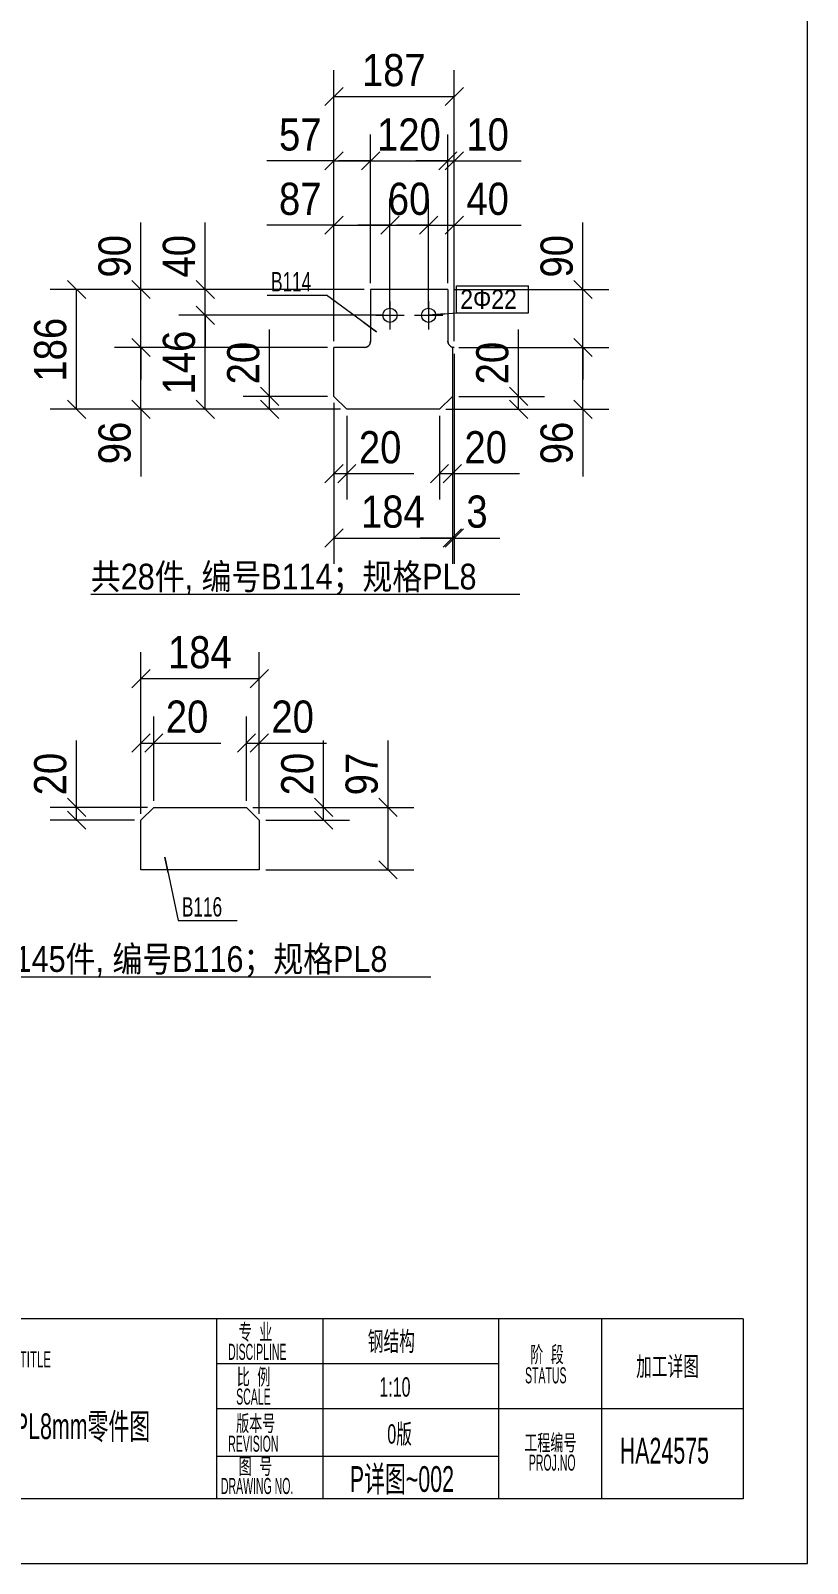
# Model space of a CAD drawing. Header units: inches. Extents: x 0 to 1938, y -2180 to 0.
# Drawn here: x 511.8 to 632.5, y -860 to -621.9 of the extents above; entities that cross this region are included whole.
import ezdxf

# ---------------------------------------------------------------- set-up
doc = ezdxf.new("R2010")
doc.units = ezdxf.units.IN
doc.header["$MEASUREMENT"] = 0
doc.linetypes.add('XKITLINE00', pattern=[0])
doc.linetypes.add('XKITLINE01', pattern=[4, 1, -1, 1, -1])
for name, color, linetype, lineweight in [('Bolt', 7, 'Continuous', 0), ('BoltMark', 3, 'Continuous', 0), ('DrawingSheet', 5, 'Continuous', 0), ('OtherObjectType', 1, 'Continuous', 0), ('Part', 2, 'Continuous', 0), ('PartMark', 3, 'Continuous', 0), ('Z-DIMENSIONS', 1, 'Continuous', 0)]:
    doc.layers.add(name, color=color, linetype=linetype, lineweight=lineweight)
doc.styles.add('Arial', font='arial.ttf')
doc.styles.add('Arial Narrow', font='ARIAL.TTF')
doc.styles.add('romsim', font='ARIAL.TTF')
doc.styles.add('宋体', font='ARIAL.TTF')

# ---------------------------------------------------------------- blocks, each defined once
blk = doc.blocks.new('*A233')
at = {"layer": 'Part', "color": 2, "linetype": 'XKITLINE00', "lineweight": 0}
for p, q in [((567.13, 202.9), (567.13, 194.9)), ((579.13, 202.9), (567.13, 202.9)), ((579.13, 202.9), (579.13, 194.9)), ((561.43, 186.3), (561.43, 193.9)), ((566.13, 193.9), (561.43, 193.9)), ((566.44, 193.95), (566.13, 193.9)), ((567.13, 194.9), (567.08, 194.59)), ((579.18, 194.59), (579.13, 194.9)), ((580.13, 193.9), (579.82, 193.95)), ((579.83, 193.9), (579.83, 186.3)), ((580.13, 193.9), (579.83, 193.9)), ((563.43, 184.3), (561.43, 186.3)), ((579.83, 186.3), (577.83, 184.3)), ((577.83, 184.3), (563.43, 184.3))]:
    blk.add_line(p, q, dxfattribs=at)
at = {"layer": 'Part', "color": 6, "linetype": 'XKITLINE01', "lineweight": 0}
for p, q in [((566.13, 193.9), (566.44, 193.95)), ((567.08, 194.59), (567.13, 194.9)), ((579.13, 194.9), (579.18, 194.59)), ((579.82, 193.95), (580.13, 193.9))]:
    blk.add_line(p, q, dxfattribs=at)
at = {"layer": 'Part', "color": 2, "linetype": 'XKITLINE00', "lineweight": 0}
for centre, start, end in [((566.13, 194.9), 288, 342), ((580.13, 194.9), 198, 252)]:
    blk.add_arc(centre, 1, start, end, dxfattribs=at)
at = {"layer": 'Part', "color": 6, "linetype": 'XKITLINE01', "lineweight": 0}
for centre, start, end in [((566.13, 194.9), 288, 342), ((580.13, 194.9), 198, 252)]:
    blk.add_arc(centre, 1, start, end, dxfattribs=at)
blk = doc.blocks.new('*A234')
at = {"layer": 'Bolt', "color": 2, "linetype": 'XKITLINE00', "lineweight": 0}
for p, q in [((570.13, 201.1), (570.13, 196.7)), ((576.13, 201.1), (576.13, 196.7)), ((567.93, 198.9), (572.33, 198.9)), ((573.93, 198.9), (578.33, 198.9))]:
    blk.add_line(p, q, dxfattribs=at)
for centre in [(570.13, 198.9), (576.13, 198.9)]:
    blk.add_circle(centre, 1.1, dxfattribs=at)
blk = doc.blocks.new('*A236')
at = {"layer": 'Part', "color": 2, "linetype": 'XKITLINE00', "lineweight": 0}
for p, q in [((531.43, 120.45), (533.43, 122.45)), ((533.43, 122.45), (547.83, 122.45)), ((547.83, 122.45), (549.83, 120.45)), ((531.43, 112.75), (531.43, 120.45)), ((549.83, 120.45), (549.83, 112.75)), ((549.83, 112.75), (531.43, 112.75))]:
    blk.add_line(p, q, dxfattribs=at)
blk = doc.blocks.new('*A237')
at = {"layer": 'DrawingSheet', "color": 5, "linetype": 'XKITLINE00', "lineweight": 0}
for p, q in [((635, 5), (635, 425)), ((5, 5), (635, 5))]:
    blk.add_line(p, q, dxfattribs=at)
blk = doc.blocks.new('*A239')
at = {"layer": 'OtherObjectType', "color": 3, "linetype": 'XKITLINE00', "lineweight": 0}
for p, q in [((625, 43), (217.6, 43)), ((543.2, 43), (543.2, 15)), ((559.7, 43), (559.7, 15)), ((587, 43), (587, 15)), ((603, 43), (603, 15)), ((625, 43), (625, 15)), ((587.1, 36), (543.2, 36)), ((625, 29), (543.2, 29)), ((587, 21.6), (543.2, 21.6)), ((625, 15), (217.6, 15))]:
    blk.add_line(p, q, dxfattribs=at)
at = {"layer": 'OtherObjectType', "color": 7, "style": 'Arial'}
for s, height, width, p in [('专  业', 2.5, 0.595, (546.63, 39.71)), ('钢结构', 3, 0.595, (566.7, 38)), ('DISCIPLINE', 2.5, 0.4675, (544.98, 36.61)), ('阶  段', 2.5, 0.595, (591.93, 36.21)), ('DRAWING TITLE', 2.5, 0.51, (503.5, 35.45)), ('加工详图', 3, 0.595, (608.4, 34.1)), ('比  例', 2.5, 0.595, (546.33, 32.73)), ('1:10', 3, 0.595, (568.48, 30.9)), ('STATUS', 2.5, 0.4675, (591.13, 32.96)), ('SCALE', 2.5, 0.4675, (546.24, 29.66)), ('版本号', 2.5, 0.595, (546.23, 25.51)), ('0版', 3, 0.595, (569.72, 23.6)), ('REVISION', 2.5, 0.4675, (545, 22.34)), ('工程编号', 2.5, 0.595, (591, 22.5)), ('图  号', 2.5, 0.595, (546.63, 18.84)), ('PROJ.NO', 2.5, 0.4675, (591.72, 19.4)), ('DRAWING NO.', 2.5, 0.4675, (543.87, 15.77))]:
    blk.add_text(s, height=height, dxfattribs=dict(at, width=width)).set_placement(p)
at = {"layer": 'OtherObjectType', "color": 6, "style": 'Arial', "width": 0.595}
blk.add_text('PLPL8mm零件图', height=4, dxfattribs=at).set_placement((507.62, 24.3))
at = {"layer": 'OtherObjectType', "color": 2, "style": 'Arial', "width": 0.595}
blk.add_text('HA24575', height=4, dxfattribs=at).set_placement((605.85, 20.5))
at = {"layer": 'OtherObjectType', "color": 1, "style": 'Arial', "width": 0.595}
blk.add_text('P详图~002', height=4, dxfattribs=at).set_placement((563.89, 16.1))
blk = doc.blocks.new('*A690')
at = {"layer": 'OtherObjectType', "color": 6, "linetype": 'XKITLINE00', "lineweight": 0}
blk.add_line((523.66, 155.55), (590.31, 155.55), dxfattribs=at)
at = {"layer": 'OtherObjectType', "color": 3, "style": '宋体', "width": 0.85}
blk.add_text('共28件, 编号B114；规格PL8', height=4, dxfattribs=at).set_placement((523.66, 156.3))
blk = doc.blocks.new('*A691')
at = {"layer": 'Z-DIMENSIONS', "color": 4, "linetype": 'XKITLINE00', "lineweight": 0}
for p, q in [((579.83, 185.3), (579.83, 170.3)), ((577.83, 183.3), (577.83, 170.3)), ((579.25, 175.71), (576.42, 172.89)), ((577.83, 174.3), (579.83, 174.3)), ((581.25, 175.71), (578.42, 172.89)), ((579.83, 174.3), (590.25, 174.3)), ((579.83, 174.3), (590.25, 174.3))]:
    blk.add_line(p, q, dxfattribs=at)
at = {"layer": 'Z-DIMENSIONS', "color": 7}
for p in [(577.83, 174.3), (579.83, 174.3)]:
    blk.add_point(p, dxfattribs=at)
at = {"layer": 'Z-DIMENSIONS', "color": 7, "style": 'Arial Narrow', "width": 0.85}
blk.add_text('20', height=5, dxfattribs=at).set_placement((581.71, 175.9))
blk = doc.blocks.new('*A692')
at = {"layer": 'Z-DIMENSIONS', "color": 4, "linetype": 'XKITLINE00', "lineweight": 0}
for p, q in [((561.43, 185.3), (561.43, 170.3)), ((563.43, 183.3), (563.43, 170.3)), ((562.85, 175.71), (560.02, 172.89)), ((561.43, 174.3), (563.43, 174.3)), ((564.85, 175.71), (562.02, 172.89)), ((563.43, 174.3), (573.85, 174.3)), ((563.43, 174.3), (573.85, 174.3))]:
    blk.add_line(p, q, dxfattribs=at)
at = {"layer": 'Z-DIMENSIONS', "color": 7}
for p in [(561.43, 174.3), (563.43, 174.3)]:
    blk.add_point(p, dxfattribs=at)
at = {"layer": 'Z-DIMENSIONS', "color": 7, "style": 'Arial Narrow', "width": 0.85}
blk.add_text('20', height=5, dxfattribs=at).set_placement((565.31, 175.9))
blk = doc.blocks.new('*A693')
at = {"layer": 'Z-DIMENSIONS', "color": 4, "linetype": 'XKITLINE00', "lineweight": 0}
for p, q in [((551.43, 186.3), (551.43, 196.71)), ((551.43, 186.3), (551.43, 196.71)), ((560.43, 186.3), (547.33, 186.3)), ((550.02, 187.71), (552.85, 184.89)), ((551.43, 184.3), (551.43, 186.3)), ((562.43, 184.3), (547.33, 184.3)), ((550.02, 185.71), (552.85, 182.89))]:
    blk.add_line(p, q, dxfattribs=at)
at = {"layer": 'Z-DIMENSIONS', "color": 7}
for p in [(551.43, 186.3), (551.43, 184.3)]:
    blk.add_point(p, dxfattribs=at)
at = {"layer": 'Z-DIMENSIONS', "color": 7, "style": 'Arial Narrow', "width": 0.85}
blk.add_text('20', height=5, rotation=90.0002, dxfattribs=at).set_placement((549.83, 188.17))
blk = doc.blocks.new('*A694')
at = {"layer": 'Z-DIMENSIONS', "color": 4, "linetype": 'XKITLINE00', "lineweight": 0}
for p, q in [((590.13, 186.3), (590.13, 196.71)), ((590.13, 186.3), (590.13, 196.71)), ((580.83, 186.3), (594.13, 186.3)), ((588.72, 187.71), (591.55, 184.89)), ((590.13, 184.3), (590.13, 186.3)), ((578.83, 184.3), (594.13, 184.3)), ((588.72, 185.71), (591.55, 182.89))]:
    blk.add_line(p, q, dxfattribs=at)
at = {"layer": 'Z-DIMENSIONS', "color": 7}
for p in [(590.13, 186.3), (590.13, 184.3)]:
    blk.add_point(p, dxfattribs=at)
at = {"layer": 'Z-DIMENSIONS', "color": 7, "style": 'Arial Narrow', "width": 0.85}
blk.add_text('20', height=5, rotation=90.0002, dxfattribs=at).set_placement((588.53, 188.17))
blk = doc.blocks.new('*A695')
at = {"layer": 'Z-DIMENSIONS', "color": 4, "linetype": 'XKITLINE00', "lineweight": 0}
for p, q in [((576.13, 199.9), (576.13, 217)), ((580.13, 194.9), (580.13, 217)), ((577.55, 214.31), (574.72, 211.49)), ((581.55, 214.31), (578.72, 211.49)), ((576.13, 212.9), (571.13, 212.9)), ((576.13, 212.9), (580.13, 212.9)), ((580.13, 212.9), (590.55, 212.9)), ((580.13, 212.9), (590.55, 212.9))]:
    blk.add_line(p, q, dxfattribs=at)
at = {"layer": 'Z-DIMENSIONS', "color": 7}
for p in [(576.13, 212.9), (580.13, 212.9)]:
    blk.add_point(p, dxfattribs=at)
at = {"layer": 'Z-DIMENSIONS', "color": 7, "style": 'Arial Narrow', "width": 0.85}
blk.add_text('40', height=5, dxfattribs=at).set_placement((582.01, 214.5))
blk = doc.blocks.new('*A696')
at = {"layer": 'Z-DIMENSIONS', "color": 4, "linetype": 'XKITLINE00', "lineweight": 0}
for p, q in [((570.13, 199.9), (570.13, 217)), ((576.13, 199.9), (576.13, 217)), ((571.55, 214.31), (568.72, 211.49)), ((577.55, 214.31), (574.72, 211.49)), ((570.13, 212.9), (565.13, 212.9)), ((570.13, 212.9), (576.13, 212.9)), ((576.13, 212.9), (581.13, 212.9))]:
    blk.add_line(p, q, dxfattribs=at)
at = {"layer": 'Z-DIMENSIONS', "color": 7}
for p in [(570.13, 212.9), (576.13, 212.9)]:
    blk.add_point(p, dxfattribs=at)
at = {"layer": 'Z-DIMENSIONS', "color": 7, "style": 'Arial Narrow', "width": 0.85}
blk.add_text('60', height=5, dxfattribs=at).set_placement((569.8, 214.5))
blk = doc.blocks.new('*A697')
at = {"layer": 'Z-DIMENSIONS', "color": 4, "linetype": 'XKITLINE00', "lineweight": 0}
for p, q in [((561.43, 194.9), (561.43, 217)), ((570.13, 199.9), (570.13, 217)), ((562.85, 214.31), (560.02, 211.49)), ((571.55, 214.31), (568.72, 211.49)), ((561.43, 212.9), (551.02, 212.9)), ((561.43, 212.9), (551.02, 212.9)), ((561.43, 212.9), (570.13, 212.9)), ((570.13, 212.9), (575.13, 212.9))]:
    blk.add_line(p, q, dxfattribs=at)
at = {"layer": 'Z-DIMENSIONS', "color": 7}
for p in [(561.43, 212.9), (570.13, 212.9)]:
    blk.add_point(p, dxfattribs=at)
at = {"layer": 'Z-DIMENSIONS', "color": 7, "style": 'Arial Narrow', "width": 0.85}
blk.add_text('87', height=5, dxfattribs=at).set_placement((552.89, 214.5))
blk = doc.blocks.new('*A698')
at = {"layer": 'Z-DIMENSIONS', "color": 4, "linetype": 'XKITLINE00', "lineweight": 0}
for p, q in [((541.43, 202.9), (541.43, 213.31)), ((541.43, 202.9), (541.43, 213.31)), ((566.13, 202.9), (537.33, 202.9)), ((540.02, 204.31), (542.85, 201.49)), ((541.43, 198.9), (541.43, 202.9)), ((540.02, 200.31), (542.85, 197.49)), ((569.13, 198.9), (537.33, 198.9)), ((541.43, 198.9), (541.43, 193.9))]:
    blk.add_line(p, q, dxfattribs=at)
at = {"layer": 'Z-DIMENSIONS', "color": 7}
for p in [(541.43, 202.9), (541.43, 198.9)]:
    blk.add_point(p, dxfattribs=at)
at = {"layer": 'Z-DIMENSIONS', "color": 7, "style": 'Arial Narrow', "width": 0.85}
blk.add_text('40', height=5, rotation=90.0002, dxfattribs=at).set_placement((539.83, 204.77))
blk = doc.blocks.new('*A699')
at = {"layer": 'Z-DIMENSIONS', "color": 4, "linetype": 'XKITLINE00', "lineweight": 0}
for p, q in [((541.43, 198.9), (541.43, 203.9)), ((540.02, 200.31), (542.85, 197.49)), ((569.13, 198.9), (537.33, 198.9)), ((541.43, 184.3), (541.43, 198.9)), ((562.43, 184.3), (537.33, 184.3)), ((540.02, 185.71), (542.85, 182.89))]:
    blk.add_line(p, q, dxfattribs=at)
at = {"layer": 'Z-DIMENSIONS', "color": 7}
for p in [(541.43, 198.9), (541.43, 184.3)]:
    blk.add_point(p, dxfattribs=at)
at = {"layer": 'Z-DIMENSIONS', "color": 7, "style": 'Arial Narrow', "width": 0.85}
blk.add_text('146', height=5, rotation=90.0002, dxfattribs=at).set_placement((539.83, 186.6))
blk = doc.blocks.new('*A700')
at = {"layer": 'Z-DIMENSIONS', "color": 4, "linetype": 'XKITLINE00', "lineweight": 0}
for p, q in [((579.13, 203.9), (579.13, 227)), ((580.13, 194.9), (580.13, 227)), ((580.55, 224.31), (577.72, 221.49)), ((581.55, 224.31), (578.72, 221.49)), ((579.13, 222.9), (574.13, 222.9)), ((579.13, 222.9), (580.13, 222.9)), ((580.13, 222.9), (590.55, 222.9)), ((580.13, 222.9), (590.55, 222.9))]:
    blk.add_line(p, q, dxfattribs=at)
at = {"layer": 'Z-DIMENSIONS', "color": 7}
for p in [(579.13, 222.9), (580.13, 222.9)]:
    blk.add_point(p, dxfattribs=at)
at = {"layer": 'Z-DIMENSIONS', "color": 7, "style": 'Arial Narrow', "width": 0.85}
blk.add_text('10', height=5, dxfattribs=at).set_placement((582.01, 224.5))
blk = doc.blocks.new('*A701')
at = {"layer": 'Z-DIMENSIONS', "color": 4, "linetype": 'XKITLINE00', "lineweight": 0}
for p, q in [((567.13, 203.9), (567.13, 227)), ((579.13, 203.9), (579.13, 227)), ((568.55, 224.31), (565.72, 221.49)), ((580.55, 224.31), (577.72, 221.49)), ((567.13, 222.9), (562.13, 222.9)), ((567.13, 222.9), (579.13, 222.9)), ((579.13, 222.9), (584.13, 222.9))]:
    blk.add_line(p, q, dxfattribs=at)
at = {"layer": 'Z-DIMENSIONS', "color": 7}
for p in [(567.13, 222.9), (579.13, 222.9)]:
    blk.add_point(p, dxfattribs=at)
at = {"layer": 'Z-DIMENSIONS', "color": 7, "style": 'Arial Narrow', "width": 0.85}
blk.add_text('120', height=5, dxfattribs=at).set_placement((568.13, 224.5))
blk = doc.blocks.new('*A702')
at = {"layer": 'Z-DIMENSIONS', "color": 4, "linetype": 'XKITLINE00', "lineweight": 0}
for p, q in [((561.43, 194.9), (561.43, 227)), ((567.13, 203.9), (567.13, 227)), ((562.85, 224.31), (560.02, 221.49)), ((568.55, 224.31), (565.72, 221.49)), ((561.43, 222.9), (551.02, 222.9)), ((561.43, 222.9), (551.02, 222.9)), ((561.43, 222.9), (567.13, 222.9)), ((567.13, 222.9), (572.13, 222.9))]:
    blk.add_line(p, q, dxfattribs=at)
at = {"layer": 'Z-DIMENSIONS', "color": 7}
for p in [(561.43, 222.9), (567.13, 222.9)]:
    blk.add_point(p, dxfattribs=at)
at = {"layer": 'Z-DIMENSIONS', "color": 7, "style": 'Arial Narrow', "width": 0.85}
blk.add_text('57', height=5, dxfattribs=at).set_placement((552.89, 224.5))
blk = doc.blocks.new('*A703')
at = {"layer": 'Z-DIMENSIONS', "color": 4, "linetype": 'XKITLINE00', "lineweight": 0}
for p, q in [((579.83, 192.9), (579.83, 160.3)), ((580.13, 192.9), (580.13, 160.3)), ((581.25, 165.71), (578.42, 162.89)), ((581.55, 165.71), (578.72, 162.89)), ((579.83, 164.3), (574.83, 164.3)), ((579.83, 164.3), (580.13, 164.3)), ((580.13, 164.3), (587.21, 164.3)), ((580.13, 164.3), (587.21, 164.3))]:
    blk.add_line(p, q, dxfattribs=at)
at = {"layer": 'Z-DIMENSIONS', "color": 7}
for p in [(579.83, 164.3), (580.13, 164.3)]:
    blk.add_point(p, dxfattribs=at)
at = {"layer": 'Z-DIMENSIONS', "color": 7, "style": 'Arial Narrow', "width": 0.85}
blk.add_text('3', height=5, dxfattribs=at).set_placement((582.01, 165.9))
blk = doc.blocks.new('*A704')
at = {"layer": 'Z-DIMENSIONS', "color": 4, "linetype": 'XKITLINE00', "lineweight": 0}
for p, q in [((579.83, 192.9), (579.83, 160.3)), ((561.43, 185.3), (561.43, 160.3)), ((562.85, 165.71), (560.02, 162.89)), ((581.25, 165.71), (578.42, 162.89)), ((561.43, 164.3), (579.83, 164.3)), ((579.83, 164.3), (584.83, 164.3))]:
    blk.add_line(p, q, dxfattribs=at)
at = {"layer": 'Z-DIMENSIONS', "color": 7}
for p in [(561.43, 164.3), (579.83, 164.3)]:
    blk.add_point(p, dxfattribs=at)
at = {"layer": 'Z-DIMENSIONS', "color": 7, "style": 'Arial Narrow', "width": 0.85}
blk.add_text('184', height=5, dxfattribs=at).set_placement((565.63, 165.9))
blk = doc.blocks.new('*A705')
at = {"layer": 'Z-DIMENSIONS', "color": 4, "linetype": 'XKITLINE00', "lineweight": 0}
for p, q in [((531.43, 202.9), (531.43, 213.31)), ((531.43, 202.9), (531.43, 213.31)), ((566.13, 202.9), (527.33, 202.9)), ((530.02, 204.31), (532.85, 201.49)), ((531.43, 193.9), (531.43, 202.9)), ((530.02, 195.31), (532.85, 192.49)), ((560.43, 193.9), (527.33, 193.9)), ((531.43, 193.9), (531.43, 188.9))]:
    blk.add_line(p, q, dxfattribs=at)
at = {"layer": 'Z-DIMENSIONS', "color": 7}
for p in [(531.43, 202.9), (531.43, 193.9)]:
    blk.add_point(p, dxfattribs=at)
at = {"layer": 'Z-DIMENSIONS', "color": 7, "style": 'Arial Narrow', "width": 0.85}
blk.add_text('90', height=5, rotation=90.0002, dxfattribs=at).set_placement((529.83, 204.77))
blk = doc.blocks.new('*A706')
at = {"layer": 'Z-DIMENSIONS', "color": 4, "linetype": 'XKITLINE00', "lineweight": 0}
for p, q in [((531.43, 193.9), (531.43, 198.9)), ((530.02, 195.31), (532.85, 192.49)), ((560.43, 193.9), (527.33, 193.9)), ((531.43, 184.3), (531.43, 193.9)), ((562.43, 184.3), (527.33, 184.3)), ((530.02, 185.71), (532.85, 182.89)), ((531.43, 184.3), (531.43, 173.88)), ((531.43, 184.3), (531.43, 173.88))]:
    blk.add_line(p, q, dxfattribs=at)
at = {"layer": 'Z-DIMENSIONS', "color": 7}
for p in [(531.43, 193.9), (531.43, 184.3)]:
    blk.add_point(p, dxfattribs=at)
at = {"layer": 'Z-DIMENSIONS', "color": 7, "style": 'Arial Narrow', "width": 0.85}
blk.add_text('96', height=5, rotation=90.0002, dxfattribs=at).set_placement((529.83, 175.76))
blk = doc.blocks.new('*A707')
at = {"layer": 'Z-DIMENSIONS', "color": 4, "linetype": 'XKITLINE00', "lineweight": 0}
for p, q in [((600.13, 202.9), (600.13, 213.31)), ((600.13, 202.9), (600.13, 213.31)), ((580.13, 202.9), (604.13, 202.9)), ((598.72, 204.31), (601.55, 201.49)), ((600.13, 193.9), (600.13, 202.9)), ((598.72, 195.31), (601.55, 192.49)), ((580.83, 193.9), (604.13, 193.9)), ((600.13, 193.9), (600.13, 188.9))]:
    blk.add_line(p, q, dxfattribs=at)
at = {"layer": 'Z-DIMENSIONS', "color": 7}
for p in [(600.13, 202.9), (600.13, 193.9)]:
    blk.add_point(p, dxfattribs=at)
at = {"layer": 'Z-DIMENSIONS', "color": 7, "style": 'Arial Narrow', "width": 0.85}
blk.add_text('90', height=5, rotation=90.0002, dxfattribs=at).set_placement((598.53, 204.77))
blk = doc.blocks.new('*A708')
at = {"layer": 'Z-DIMENSIONS', "color": 4, "linetype": 'XKITLINE00', "lineweight": 0}
for p, q in [((600.13, 193.9), (600.13, 198.9)), ((598.72, 195.31), (601.55, 192.49)), ((580.83, 193.9), (604.13, 193.9)), ((600.13, 184.3), (600.13, 193.9)), ((578.83, 184.3), (604.13, 184.3)), ((598.72, 185.71), (601.55, 182.89)), ((600.13, 184.3), (600.13, 173.88)), ((600.13, 184.3), (600.13, 173.88))]:
    blk.add_line(p, q, dxfattribs=at)
at = {"layer": 'Z-DIMENSIONS', "color": 7}
for p in [(600.13, 193.9), (600.13, 184.3)]:
    blk.add_point(p, dxfattribs=at)
at = {"layer": 'Z-DIMENSIONS', "color": 7, "style": 'Arial Narrow', "width": 0.85}
blk.add_text('96', height=5, rotation=90.0002, dxfattribs=at).set_placement((598.53, 175.76))
blk = doc.blocks.new('*A709')
at = {"layer": 'Z-DIMENSIONS', "color": 4, "linetype": 'XKITLINE00', "lineweight": 0}
for p, q in [((561.43, 194.9), (561.43, 237)), ((580.13, 194.9), (580.13, 237)), ((562.85, 234.31), (560.02, 231.49)), ((581.55, 234.31), (578.72, 231.49)), ((561.43, 232.9), (580.13, 232.9))]:
    blk.add_line(p, q, dxfattribs=at)
at = {"layer": 'Z-DIMENSIONS', "color": 7}
for p in [(561.43, 232.9), (580.13, 232.9)]:
    blk.add_point(p, dxfattribs=at)
at = {"layer": 'Z-DIMENSIONS', "color": 7, "style": 'Arial Narrow', "width": 0.85}
blk.add_text('187', height=5, dxfattribs=at).set_placement((565.78, 234.5))
blk = doc.blocks.new('*A710')
at = {"layer": 'Z-DIMENSIONS', "color": 4, "linetype": 'XKITLINE00', "lineweight": 0}
for p, q in [((566.13, 202.9), (517.33, 202.9)), ((520.02, 204.31), (522.85, 201.49)), ((521.43, 184.3), (521.43, 202.9)), ((562.43, 184.3), (517.33, 184.3)), ((520.02, 185.71), (522.85, 182.89))]:
    blk.add_line(p, q, dxfattribs=at)
at = {"layer": 'Z-DIMENSIONS', "color": 7}
for p in [(521.43, 202.9), (521.43, 184.3)]:
    blk.add_point(p, dxfattribs=at)
at = {"layer": 'Z-DIMENSIONS', "color": 7, "style": 'Arial Narrow', "width": 0.85}
blk.add_text('186', height=5, rotation=90.0002, dxfattribs=at).set_placement((519.83, 188.6))
blk = doc.blocks.new('*A711')
at = {"layer": 'PartMark', "color": 4, "linetype": 'XKITLINE00', "lineweight": 0}
for p, q in [((551.06, 202.02), (560.25, 202.02)), ((568.03, 196.34), (560.25, 202.02)), ((566.01, 197.81), (568.03, 196.34))]:
    blk.add_line(p, q, dxfattribs=at)
at = {"layer": 'PartMark', "color": 1, "style": 'romsim', "width": 0.6375}
blk.add_text('B114', height=3, dxfattribs=at).set_placement((551.66, 202.62))
blk = doc.blocks.new('*A712')
at = {"layer": 'BoltMark', "color": 1, "linetype": 'XKITLINE00', "lineweight": 0}
for p, q in [((580.46, 203.5), (591.66, 203.5)), ((580.46, 199.3), (580.46, 203.5)), ((591.66, 199.3), (591.66, 203.5)), ((576.13, 198.9), (580.46, 199.3)), ((578.62, 199.13), (576.13, 198.9)), ((580.46, 199.3), (591.66, 199.3))]:
    blk.add_line(p, q, dxfattribs=at)
at = {"layer": 'BoltMark', "color": 4, "style": '宋体', "width": 0.85}
blk.add_text('2Φ22', height=3, dxfattribs=at).set_placement((581.06, 199.9))
blk = doc.blocks.new('*A721')
at = {"layer": 'OtherObjectType', "color": 6, "linetype": 'XKITLINE00', "lineweight": 0}
blk.add_line((507.17, 96.14), (576.49, 96.14), dxfattribs=at)
at = {"layer": 'OtherObjectType', "color": 3, "style": '宋体', "width": 0.85}
blk.add_text('共145件, 编号B116；规格PL8', height=4, dxfattribs=at).set_placement((507.17, 96.89))
blk = doc.blocks.new('*A722')
at = {"layer": 'Z-DIMENSIONS', "color": 4, "linetype": 'XKITLINE00', "lineweight": 0}
for p, q in [((547.83, 123.45), (547.83, 136.55)), ((549.83, 121.45), (549.83, 136.55)), ((549.25, 133.86), (546.42, 131.04)), ((551.25, 133.86), (548.42, 131.04)), ((547.83, 132.45), (549.83, 132.45)), ((549.83, 132.45), (560.25, 132.45)), ((549.83, 132.45), (560.25, 132.45))]:
    blk.add_line(p, q, dxfattribs=at)
at = {"layer": 'Z-DIMENSIONS', "color": 7}
for p in [(547.83, 132.45), (549.83, 132.45)]:
    blk.add_point(p, dxfattribs=at)
at = {"layer": 'Z-DIMENSIONS', "color": 7, "style": 'Arial Narrow', "width": 0.85}
blk.add_text('20', height=5, dxfattribs=at).set_placement((551.71, 134.05))
blk = doc.blocks.new('*A723')
at = {"layer": 'Z-DIMENSIONS', "color": 4, "linetype": 'XKITLINE00', "lineweight": 0}
for p, q in [((531.43, 121.45), (531.43, 136.55)), ((533.43, 123.45), (533.43, 136.55)), ((532.85, 133.86), (530.02, 131.04)), ((534.85, 133.86), (532.02, 131.04)), ((531.43, 132.45), (533.43, 132.45)), ((533.43, 132.45), (543.85, 132.45)), ((533.43, 132.45), (543.85, 132.45))]:
    blk.add_line(p, q, dxfattribs=at)
at = {"layer": 'Z-DIMENSIONS', "color": 7}
for p in [(531.43, 132.45), (533.43, 132.45)]:
    blk.add_point(p, dxfattribs=at)
at = {"layer": 'Z-DIMENSIONS', "color": 7, "style": 'Arial Narrow', "width": 0.85}
blk.add_text('20', height=5, dxfattribs=at).set_placement((535.31, 134.05))
blk = doc.blocks.new('*A724')
at = {"layer": 'Z-DIMENSIONS', "color": 4, "linetype": 'XKITLINE00', "lineweight": 0}
for p, q in [((521.43, 122.45), (521.43, 132.86)), ((521.43, 122.45), (521.43, 132.86)), ((520.02, 123.86), (522.85, 121.04)), ((532.43, 122.45), (517.33, 122.45)), ((520.02, 121.86), (522.85, 119.04)), ((521.43, 120.45), (521.43, 122.45)), ((530.43, 120.45), (517.33, 120.45))]:
    blk.add_line(p, q, dxfattribs=at)
at = {"layer": 'Z-DIMENSIONS', "color": 7}
for p in [(521.43, 122.45), (521.43, 120.45)]:
    blk.add_point(p, dxfattribs=at)
at = {"layer": 'Z-DIMENSIONS', "color": 7, "style": 'Arial Narrow', "width": 0.85}
blk.add_text('20', height=5, rotation=90.0002, dxfattribs=at).set_placement((519.83, 124.32))
blk = doc.blocks.new('*A725')
at = {"layer": 'Z-DIMENSIONS', "color": 4, "linetype": 'XKITLINE00', "lineweight": 0}
for p, q in [((559.83, 122.45), (559.83, 132.86)), ((559.83, 122.45), (559.83, 132.86)), ((558.42, 123.86), (561.25, 121.04)), ((548.83, 122.45), (563.83, 122.45)), ((558.42, 121.86), (561.25, 119.04)), ((559.83, 120.45), (559.83, 122.45)), ((550.83, 120.45), (563.83, 120.45))]:
    blk.add_line(p, q, dxfattribs=at)
at = {"layer": 'Z-DIMENSIONS', "color": 7}
for p in [(559.83, 122.45), (559.83, 120.45)]:
    blk.add_point(p, dxfattribs=at)
at = {"layer": 'Z-DIMENSIONS', "color": 7, "style": 'Arial Narrow', "width": 0.85}
blk.add_text('20', height=5, rotation=90.0002, dxfattribs=at).set_placement((558.23, 124.32))
blk = doc.blocks.new('*A726')
at = {"layer": 'Z-DIMENSIONS', "color": 4, "linetype": 'XKITLINE00', "lineweight": 0}
for p, q in [((531.43, 121.45), (531.43, 146.55)), ((549.83, 121.45), (549.83, 146.55)), ((532.85, 143.86), (530.02, 141.04)), ((551.25, 143.86), (548.42, 141.04)), ((531.43, 142.45), (549.83, 142.45))]:
    blk.add_line(p, q, dxfattribs=at)
at = {"layer": 'Z-DIMENSIONS', "color": 7}
for p in [(531.43, 142.45), (549.83, 142.45)]:
    blk.add_point(p, dxfattribs=at)
at = {"layer": 'Z-DIMENSIONS', "color": 7, "style": 'Arial Narrow', "width": 0.85}
blk.add_text('184', height=5, dxfattribs=at).set_placement((535.63, 144.05))
blk = doc.blocks.new('*A727')
at = {"layer": 'Z-DIMENSIONS', "color": 4, "linetype": 'XKITLINE00', "lineweight": 0}
for p, q in [((569.83, 122.45), (569.83, 132.86)), ((569.83, 122.45), (569.83, 132.86)), ((568.42, 123.86), (571.25, 121.04)), ((548.83, 122.45), (573.83, 122.45)), ((569.83, 112.75), (569.83, 122.45)), ((550.83, 112.75), (573.83, 112.75)), ((568.42, 114.16), (571.25, 111.34))]:
    blk.add_line(p, q, dxfattribs=at)
at = {"layer": 'Z-DIMENSIONS', "color": 7}
for p in [(569.83, 122.45), (569.83, 112.75)]:
    blk.add_point(p, dxfattribs=at)
at = {"layer": 'Z-DIMENSIONS', "color": 7, "style": 'Arial Narrow', "width": 0.85}
blk.add_text('97', height=5, rotation=90.0002, dxfattribs=at).set_placement((568.23, 124.32))
blk = doc.blocks.new('*A728')
at = {"layer": 'PartMark', "color": 4, "linetype": 'XKITLINE00', "lineweight": 0}
for p, q in [((535.14, 114.72), (537.21, 104.89)), ((535.66, 112.27), (535.14, 114.72)), ((537.21, 104.89), (546.4, 104.89))]:
    blk.add_line(p, q, dxfattribs=at)
at = {"layer": 'PartMark', "color": 1, "style": 'romsim', "width": 0.6375}
blk.add_text('B116', height=3, dxfattribs=at).set_placement((537.81, 105.49))
blk = doc.blocks.new('P详图~002 (PLPL8mm零件图)')
at = {"lineweight": 0}
for name in ['*A237', '*A709', '*A702', '*A701', '*A700', '*A697', '*A696', '*A695', '*A705', '*A698', '*A707', '*A710', '*A699', '*A233', '*A234', '*A706', '*A708', '*A693', '*A694', '*A704', '*A703', '*A692', '*A691', '*A690', '*A726', '*A723', '*A722', '*A724', '*A725', '*A727', '*A236', '*A721', '*A239']:
    blk.add_blockref(name, (0, 0), dxfattribs=at)
at = {"layer": 'BoltMark', "lineweight": 0}
blk.add_blockref('*A712', (0, 0), dxfattribs=at)
at = {"layer": 'PartMark', "lineweight": 0}
for name in ['*A711', '*A728']:
    blk.add_blockref(name, (0, 0), dxfattribs=at)

msp = doc.modelspace()

# ---------------------------------------------------------------- block references
msp.add_blockref('P详图~002 (PLPL8mm零件图)', (-2.5, -865))

doc.saveas('drawing.dxf')
